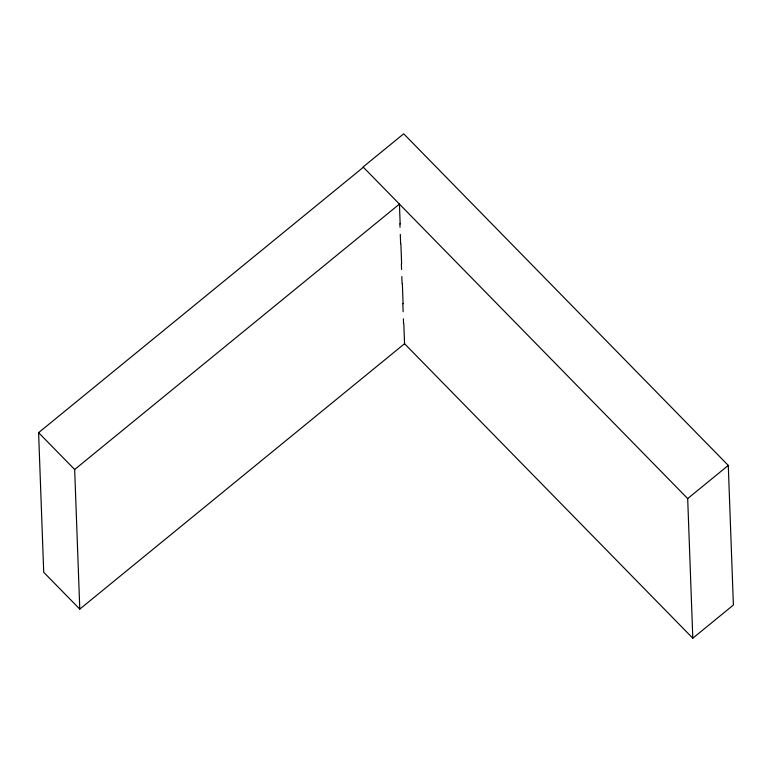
<?xml version="1.0" encoding="UTF-8"?>
<svg xmlns="http://www.w3.org/2000/svg" width="772" height="772" viewBox="0 0 772 772"><rect width="100%" height="100%" fill="white"/><g stroke="black" fill="none" stroke-linecap="round" stroke-linejoin="round"><path stroke-width="1.16" d="M403.824 323.757L404.557 343.704L79.786 609.118L43.724 572.274L38.6 432.658L363.371 167.244M79.786 609.118L74.662 469.501L399.433 204.097L400.166 224.034M687.688 498.587L728.276 465.41L403.698 133.797L363.101 166.974L687.688 498.587L692.802 638.203L733.4 605.026L728.276 465.41M404.47 343.627L692.802 638.203M38.6 432.658L74.662 469.501M400.9 243.981L401.623 263.928M402.357 283.874L403.09 303.821M399.896 223.764L400.031 227.286M400.282 234.321L400.629 243.711M401.363 263.657L401.575 269.524M401.836 276.559L402.096 283.604M402.83 303.55L403.129 311.763M403.38 318.797L403.553 323.487"/></g></svg>
